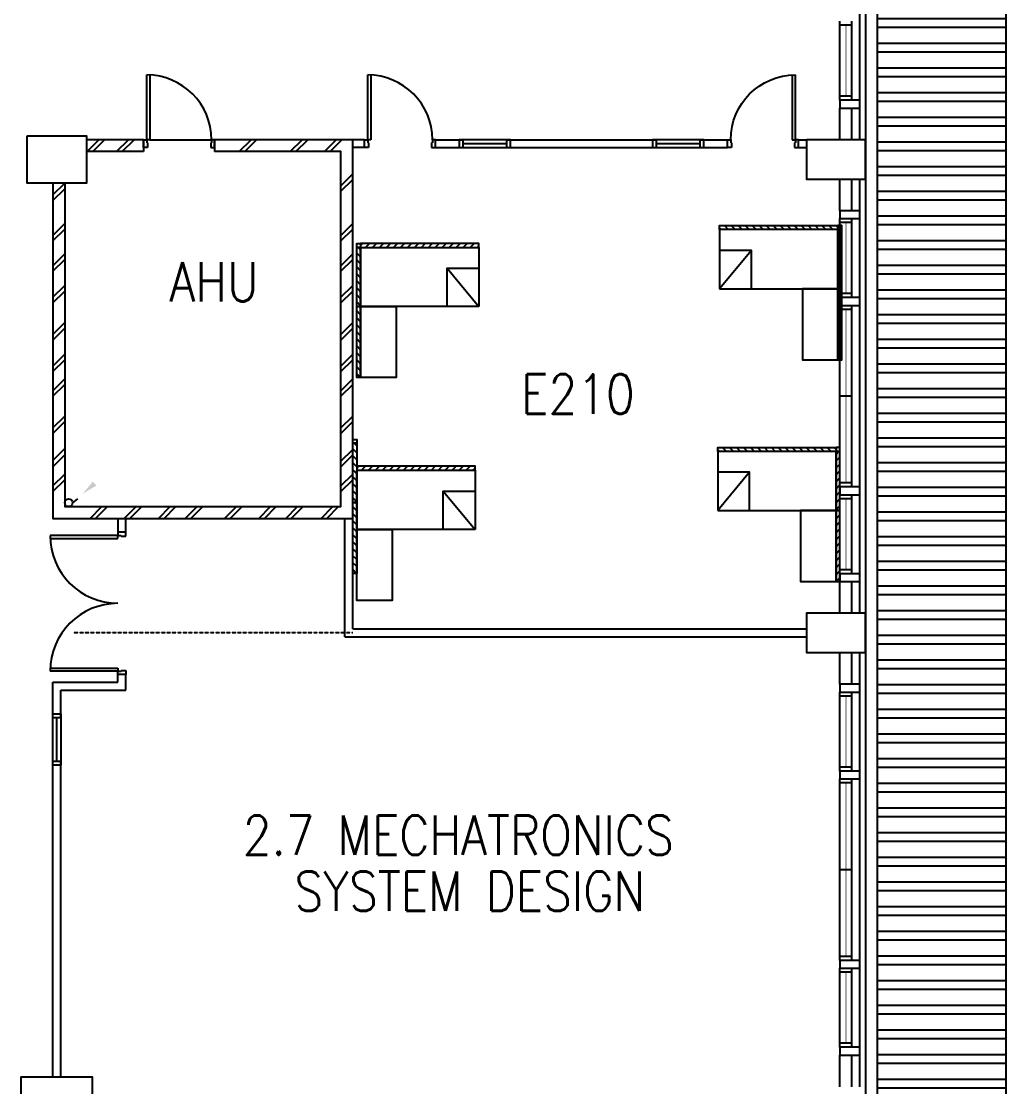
# Model space of a CAD drawing. Extents: x 1845062 to 1967303, y -845223 to -764674.
# Drawn here: x 1859965 to 1872440, y -802174 to -788674 of the extents above; entities that cross this region are included whole.
import ezdxf
from ezdxf.enums import TextEntityAlignment as Align

# ---------------------------------------------------------------- set-up
doc = ezdxf.new("R2010")
doc.units = 0
doc.header["$LTSCALE"] = 12
doc.header["$MEASUREMENT"] = 0
for name, pattern in [('DASHED2', [0.375, 0.25, -0.125]), ('DIVIDE', [1.25, 0.5, -0.25, 0, -0.25, 0, -0.25]), ('HIDDEN', [0.375, 0.25, -0.125])]:
    doc.linetypes.add(name, pattern=pattern)
doc.layers.get('0').update_dxf_attribs({"linetype": 'CONTINUOUS'})
for name, color, linetype in [('-SPR TEXT', 2, 'CONTINUOUS'), ('COL', 3, 'CONTINUOUS'), ('DEMOLISH-WORKS', 8, 'DASHED2'), ('DIM', 7, 'CONTINUOUS'), ('DR', 7, 'CONTINUOUS'), ('FURN', 1, 'CONTINUOUS'), ('H', 1, 'CONTINUOUS'), ('hatch', 7, 'CONTINUOUS'), ('LINE', 7, 'CONTINUOUS'), ('partition', 7, 'CONTINUOUS'), ('stair', 7, 'CONTINUOUS'), ('T50', 4, 'CONTINUOUS'), ('WALL', 2, 'CONTINUOUS'), ('WIN', 5, 'CONTINUOUS'), ('WP', 50, 'DIVIDE')]:
    doc.layers.add(name, color=color, linetype=linetype)
doc.styles.add('ROMANS', font='romans')

# ---------------------------------------------------------------- blocks, each defined once
blk = doc.blocks.new('FG')
at = {"layer": 'LINE', "linetype": 'Continuous'}
for points in [[(0, 0), (50, 0), (50, 100), (0, 100)], [(600, 0), (650, 0), (650, 100), (600, 100)]]:
    blk.add_lwpolyline(points, close=True, dxfattribs=at)
at = {"layer": 'LINE', "color": 5, "linetype": 'Continuous'}
for points in [[(600, 100), (50, 100)], [(50, 0), (600, 0)]]:
    blk.add_lwpolyline(points, dxfattribs=at)
at = {"layer": 'LINE', "color": 1, "linetype": 'Continuous'}
blk.add_lwpolyline([(50, 50), (600, 50)], dxfattribs=at)
blk = doc.blocks.new('D1800-A')
at = {"layer": 'DR'}
for p, q in [((0, 0), (100, 0)), ((0, -50), (0, 0)), ((100, 0), (100, -40)), ((60, -50), (0, -50)), ((100, -40), (60, -40)), ((60, -40), (60, -50)), ((100, -40), (960, -40)), ((100, -80), (100, -40)), ((959, -80), (100, -80)), ((60, -1750), (0, -1750)), ((0, -1750), (0, -1800)), ((60, -1760), (60, -1750)), ((959, -1720), (100, -1720)), ((100, -1720), (100, -1760)), ((0, -1800), (100, -1800)), ((100, -1760), (60, -1760)), ((100, -1760), (960, -1760)), ((100, -1800), (100, -1760))]:
    blk.add_line(p, q, dxfattribs=at)
for centre, start, end in [((100, -40), 270.0001, 0), ((100, -1760), 0, 90)]:
    blk.add_arc(centre, 860, start, end, dxfattribs=at)
blk = doc.blocks.new('d900-1b1')
at = {"layer": 'DR'}
for p, q in [((40, 100), (40, 920)), ((80, 919), (80, 100)), ((0, 0), (0, 100)), ((0, 100), (40, 100)), ((50, 0), (0, 0)), ((80, 100), (40, 100)), ((40, 100), (40, 60)), ((40, 60), (50, 60)), ((50, 60), (50, 0)), ((860, 60), (850, 60)), ((850, 60), (850, 0)), ((850, 0), (900, 0)), ((860, 100), (860, 60)), ((900, 100), (860, 100)), ((900, 0), (900, 100))]:
    blk.add_line(p, q, dxfattribs=at)
blk.add_arc((40, 100), 820, 0, 90, dxfattribs=at)

msp = doc.modelspace()

# ---------------------------------------------------------------- hatches: boundary and pattern name
at = {"layer": 'DEMOLISH-WORKS', "ltscale": 1.5}
h = msp.add_hatch(dxfattribs=at)
h.set_pattern_fill('STEEL', color=0, scale=2500, angle=315, style=0)
h.set_pattern_definition([(0, (0, 0), (1e-13, 312.5), []), (0, (110.5, 110.5), (1e-13, 312.5), [])])
h.paths.add_polyline_path([(1870814.7, -808249.1), (1872439.7, -808249.1), (1872439.7, -784599.1), (1870814.7, -784599.1)])
at = {"layer": 'FURN', "linetype": 'Continuous'}
h = msp.add_hatch(dxfattribs=at)
h.set_pattern_fill('ANSI31', color=0, scale=500, angle=-360, style=0)
h.set_pattern_definition([(315, (211961.27, -1118403.11), (-44.1941738, -44.1941739), [])])
h.paths.add_polyline_path([(1868812.8, -791312.8), (1868812.8, -791262.8), (1870312.8, -791262.8), (1870312.8, -791312.8)])
h = msp.add_hatch(dxfattribs=at)
h.set_pattern_fill('ANSI31', color=0, scale=500, angle=-360, style=0)
h.set_pattern_definition([(45, (211603.85, -464233.72), (-44.1941739, 44.1941738), [])])
h.paths.add_polyline_path([(1870312.8, -791312.8), (1870362.8, -791312.8), (1870362.8, -792062.8), (1870312.8, -792062.8)])
h = msp.add_hatch(dxfattribs=at)
h.set_pattern_fill('ANSI31', color=0, scale=500, angle=-360, style=0)
h.set_pattern_definition([(225, (3522616.22, -1118629.09), (44.1941739, -44.1941738), [])])
h.paths.add_polyline_path([(1865764.7, -791538.7), (1865764.7, -791488.7), (1864264.7, -791488.7), (1864264.7, -791538.7)])
h = msp.add_hatch(dxfattribs=at)
h.set_pattern_fill('ANSI31', color=0, scale=500, angle=-360, style=0)
h.set_pattern_definition([(135, (3522973.634, -464459.695), (44.1941738, 44.1941739), [])])
h.paths.add_polyline_path([(1864264.7, -791538.7), (1864214.7, -791538.7), (1864214.7, -792288.7), (1864264.7, -792288.7)])
h = msp.add_hatch(dxfattribs=at)
h.set_pattern_fill('ANSI31', color=0, scale=500, angle=-360, style=0)
h.set_pattern_definition([(45, (211455.54, -464497.65), (-44.1941739, 44.1941738), [])])
h.paths.add_polyline_path([(1870362.8, -792962.8), (1870312.8, -792962.8), (1870312.8, -792062.8), (1870362.8, -792062.8)])
h = msp.add_hatch(dxfattribs=at)
h.set_pattern_fill('ANSI31', color=0, scale=500, angle=-360, style=0)
h.set_pattern_definition([(135, (3523121.95, -464723.625), (44.1941738, 44.1941739), [])])
h.paths.add_polyline_path([(1864214.7, -793188.7), (1864264.7, -793188.7), (1864264.7, -792288.7), (1864214.7, -792288.7)])
h = msp.add_hatch(dxfattribs=at)
h.set_pattern_fill('ANSI31', color=0, scale=500, angle=-360, style=0)
h.set_pattern_definition([(135, (3522923.63, -466942.23), (44.1941738, 44.1941739), [])])
h.paths.add_polyline_path([(1864214.7, -794021.3), (1864164.7, -794021.3), (1864164.7, -794771.3), (1864214.7, -794771.3)])
h = msp.add_hatch(dxfattribs=at)
h.set_pattern_fill('ANSI31', color=0, scale=500, angle=-360, style=0)
h.set_pattern_definition([(315, (211938.146, -1121214.46), (-44.1941738, -44.1941739), [])])
h.paths.add_polyline_path([(1868789.7, -794124.1), (1868789.7, -794074.1), (1870289.7, -794074.1), (1870289.7, -794124.1)])
h = msp.add_hatch(dxfattribs=at)
h.set_pattern_fill('ANSI31', color=0, scale=500, angle=-360, style=0)
h.set_pattern_definition([(45, (211580.73, -467045.07), (-44.1941739, 44.1941738), [])])
h.paths.add_polyline_path([(1870289.7, -794124.1), (1870339.7, -794124.1), (1870339.7, -794874.1), (1870289.7, -794874.1)])
h = msp.add_hatch(dxfattribs=at)
h.set_pattern_fill('ANSI31', color=0, scale=500, angle=-360, style=0)
h.set_pattern_definition([(225, (3522566.22, -1121452.77), (44.1941739, -44.1941738), [])])
h.paths.add_polyline_path([(1865714.7, -794362.4), (1865714.7, -794312.4), (1864214.7, -794312.4), (1864214.7, -794362.4)])
h = msp.add_hatch(dxfattribs=at)
h.set_pattern_fill('ANSI31', color=0, scale=500, angle=-360, style=0)
h.set_pattern_definition([(135, (3523071.946, -467206.16), (44.1941738, 44.1941739), [])])
h.paths.add_polyline_path([(1864164.7, -795671.3), (1864214.7, -795671.3), (1864214.7, -794771.3), (1864164.7, -794771.3)])
h = msp.add_hatch(dxfattribs=at)
h.set_pattern_fill('ANSI31', color=0, scale=500, angle=-360, style=0)
h.set_pattern_definition([(45, (211432.42, -467309), (-44.1941739, 44.1941738), [])])
h.paths.add_polyline_path([(1870339.7, -795774.1), (1870289.7, -795774.1), (1870289.7, -794874.1), (1870339.7, -794874.1)])

# ---------------------------------------------------------------- linework, layer by layer
at = {"layer": '-SPR TEXT', "color": 0, "linetype": 'Continuous'}
msp.add_line((1860677.7, -794724.1), (1860614.7, -794774.1), dxfattribs=at)
msp.add_circle((1860564.7, -794774.1), 50, dxfattribs=at)
at = {"color": 0}
for p, q in [((1870589.7, -790174.1), (1870589.7, -784674.1)), ((1870589.7, -796174.1), (1870589.7, -790674.1)), ((1870589.7, -802174.1), (1870589.7, -796674.1))]:
    msp.add_line(p, q, dxfattribs=at)
at = {"color": 0, "linetype": 'Continuous'}
for p, q in [((1861189.7, -797049.1), (1861189.7, -796951)), ((1861289.7, -797149.1), (1861289.7, -796949.1))]:
    msp.add_line(p, q, dxfattribs=at)
at = {"layer": 'COL', "color": 0}
for points in [[(1860039.7, -790124.1), (1860789.7, -790124.1), (1860789.7, -790724.1), (1860039.7, -790724.1)], [(1870664.7, -790174.1), (1869914.7, -790174.1), (1869914.7, -790674.1), (1870664.7, -790674.1)], [(1870664.7, -796174.1), (1869914.7, -796174.1), (1869914.7, -796674.1), (1870664.7, -796674.1)], [(1859964.7, -802799.1), (1859964.7, -802049.1), (1860864.7, -802049.1), (1860864.7, -802799.1)]]:
    msp.add_lwpolyline(points, close=True, dxfattribs=at)
at = {"layer": 'DEMOLISH-WORKS', "color": 0, "ltscale": 1.5}
msp.add_lwpolyline([(1872439.7, -784599.1), (1872439.7, -808249.1)], dxfattribs=at)
at = {"layer": 'DIM', "color": 0, "linetype": 'HIDDEN'}
msp.add_lwpolyline([(1864164.7, -796424.1), (1860627.2, -796424.1)], dxfattribs=at)
at = {"layer": 'FURN', "color": 0, "linetype": 'Continuous'}
for p, q in [((1869216.8, -791577.8), (1868812.8, -792062.8)), ((1865360.7, -791803.7), (1865764.7, -792288.7)), ((1869193.7, -794389.1), (1868789.7, -794874.1)), ((1865310.7, -794627.4), (1865714.7, -795112.4))]:
    msp.add_line(p, q, dxfattribs=at)
for points in [[(1868812.8, -791312.8), (1868812.8, -791262.8), (1870312.8, -791262.8), (1870312.8, -791312.8)], [(1868812.8, -792062.8), (1870312.8, -792062.8), (1870312.8, -791312.8), (1868812.8, -791312.8)], [(1870312.8, -791312.8), (1870362.8, -791312.8), (1870362.8, -791262.8), (1870312.8, -791262.8)], [(1870312.8, -792062.8), (1870362.8, -792062.8), (1870362.8, -791312.8), (1870312.8, -791312.8)], [(1864264.7, -791538.7), (1864214.7, -791538.7), (1864214.7, -791488.7), (1864264.7, -791488.7)], [(1865764.7, -791538.7), (1865764.7, -791488.7), (1864264.7, -791488.7), (1864264.7, -791538.7)], [(1864264.7, -792288.7), (1864214.7, -792288.7), (1864214.7, -791538.7), (1864264.7, -791538.7)], [(1865764.7, -792288.7), (1864264.7, -792288.7), (1864264.7, -791538.7), (1865764.7, -791538.7)], [(1868812.8, -792062.8), (1869216.8, -792062.8), (1869216.8, -791577.8), (1868812.8, -791577.8)], [(1865764.7, -792288.7), (1865360.7, -792288.7), (1865360.7, -791803.7), (1865764.7, -791803.7)], [(1869862.8, -792062.8), (1869862.8, -792962.8), (1870312.8, -792962.8), (1870312.8, -792062.8)], [(1870312.8, -792962.8), (1870362.8, -792962.8), (1870362.8, -792062.8), (1870312.8, -792062.8)], [(1864264.7, -793188.7), (1864214.7, -793188.7), (1864214.7, -792288.7), (1864264.7, -792288.7)], [(1864714.7, -792288.7), (1864714.7, -793188.7), (1864264.7, -793188.7), (1864264.7, -792288.7)], [(1864214.7, -794021.3), (1864164.7, -794021.3), (1864164.7, -793971.3), (1864214.7, -793971.3)], [(1864214.7, -794771.3), (1864164.7, -794771.3), (1864164.7, -794021.3), (1864214.7, -794021.3)], [(1868789.7, -794124.1), (1868789.7, -794074.1), (1870289.7, -794074.1), (1870289.7, -794124.1)], [(1868789.7, -794874.1), (1870289.7, -794874.1), (1870289.7, -794124.1), (1868789.7, -794124.1)], [(1870289.7, -794124.1), (1870339.7, -794124.1), (1870339.7, -794074.1), (1870289.7, -794074.1)], [(1870289.7, -794874.1), (1870339.7, -794874.1), (1870339.7, -794124.1), (1870289.7, -794124.1)], [(1865714.7, -794362.4), (1865714.7, -794312.4), (1864214.7, -794312.4), (1864214.7, -794362.4)], [(1865714.7, -795112.4), (1864214.7, -795112.4), (1864214.7, -794362.4), (1865714.7, -794362.4)], [(1868789.7, -794874.1), (1869193.7, -794874.1), (1869193.7, -794389.1), (1868789.7, -794389.1)], [(1865714.7, -795112.4), (1865310.7, -795112.4), (1865310.7, -794627.4), (1865714.7, -794627.4)], [(1864214.7, -795671.3), (1864164.7, -795671.3), (1864164.7, -794771.3), (1864214.7, -794771.3)], [(1869839.7, -794874.1), (1869839.7, -795774.1), (1870289.7, -795774.1), (1870289.7, -794874.1)], [(1870289.7, -795774.1), (1870339.7, -795774.1), (1870339.7, -794874.1), (1870289.7, -794874.1)], [(1864664.7, -795112.4), (1864664.7, -796012.4), (1864214.7, -796012.4), (1864214.7, -795112.4)]]:
    msp.add_lwpolyline(points, close=True, dxfattribs=at)
at = {"layer": 'H', "color": 0}
for p, q in [((1864014.7, -790756.9), (1864164.7, -790606.9)), ((1864014.7, -790827.6), (1864164.7, -790677.6)), ((1860364.7, -790874.7), (1860514.7, -790724.7)), ((1860364.7, -790945.4), (1860514.7, -790795.4)), ((1860364.7, -791387), (1860514.7, -791237)), ((1860364.7, -791457.8), (1860514.7, -791307.8)), ((1864014.7, -791387), (1864164.7, -791237)), ((1864014.7, -791457.8), (1864164.7, -791307.8)), ((1860364.7, -791771.3), (1860514.7, -791621.3)), ((1864014.7, -791771.3), (1864164.7, -791621.3)), ((1860364.7, -791842), (1860514.7, -791692)), ((1864014.7, -791842), (1864164.7, -791692)), ((1860364.7, -792171.3), (1860514.7, -792021.3)), ((1864014.7, -792171.3), (1864164.7, -792021.3)), ((1860364.7, -792242), (1860514.7, -792092)), ((1864014.7, -792242), (1864164.7, -792092)), ((1860364.7, -792642), (1860514.7, -792492)), ((1860364.7, -792712.7), (1860514.7, -792562.7)), ((1864014.7, -792642), (1864164.7, -792492)), ((1864014.7, -792712.7), (1864164.7, -792562.7)), ((1860364.7, -793042), (1860514.7, -792892)), ((1860364.7, -793112.7), (1860514.7, -792962.7)), ((1864014.7, -793042), (1864164.7, -792892)), ((1864014.7, -793112.7), (1864164.7, -792962.7)), ((1860364.7, -793355.4), (1860514.7, -793205.4)), ((1864014.7, -793355.4), (1864164.7, -793205.4)), ((1860364.7, -793426.1), (1860514.7, -793276.1)), ((1864014.7, -793426.1), (1864164.7, -793276.1)), ((1860364.7, -793826.1), (1860514.7, -793676.1)), ((1860364.7, -793896.8), (1860514.7, -793746.8)), ((1864014.7, -793826.1), (1864164.7, -793676.1)), ((1864014.7, -793896.8), (1864164.7, -793746.8)), ((1860364.7, -794237.9), (1860514.7, -794087.9)), ((1860364.7, -794319.6), (1860514.7, -794169.6)), ((1864014.7, -794248.8), (1864164.7, -794098.8)), ((1864014.7, -794319.6), (1864164.7, -794169.6)), ((1860364.7, -794562.3), (1860514.7, -794412.3)), ((1864014.7, -794562.3), (1864164.7, -794412.3)), ((1860364.7, -794633), (1860514.7, -794483)), ((1864014.7, -794633), (1864164.7, -794483))]:
    msp.add_line(p, q, dxfattribs=at)
at = {"layer": 'hatch', "color": 0}
for p, q in [((1870814.7, -808249.1), (1870814.7, -784599.1)), ((1860799.2, -790324.1), (1860949.2, -790174.1)), ((1860870.8, -790324.1), (1861020.8, -790174.1)), ((1861171.4, -790324.1), (1861321.4, -790174.1)), ((1861243, -790324.1), (1861393, -790174.1)), ((1862725.7, -790324.1), (1862875.7, -790174.1)), ((1862797.3, -790324.1), (1862947.3, -790174.1)), ((1863372.2, -790324.1), (1863522.2, -790174.1)), ((1863443.8, -790324.1), (1863593.8, -790174.1)), ((1863806.2, -790324.1), (1863956.2, -790174.1)), ((1863877.8, -790324.1), (1864027.8, -790174.1)), ((1860835.3, -794974.1), (1860985.3, -794824.1)), ((1860907, -794974.1), (1861057, -794824.1)), ((1861269.4, -794974.1), (1861419.4, -794824.1)), ((1861341, -794974.1), (1861491, -794824.1)), ((1861702.3, -794974.1), (1861852.3, -794824.1)), ((1861773.9, -794974.1), (1861923.9, -794824.1)), ((1862043, -794974.1), (1862193, -794824.1)), ((1862114.7, -794974.1), (1862264.7, -794824.1)), ((1862541.3, -794974.1), (1862691.3, -794824.1)), ((1862612.9, -794974.1), (1862762.9, -794824.1)), ((1862974.2, -794974.1), (1863124.2, -794824.1)), ((1863045.8, -794974.1), (1863195.8, -794824.1)), ((1863315, -794974.1), (1863465, -794824.1)), ((1863386.6, -794974.1), (1863536.6, -794824.1)), ((1863763.9, -794974.1), (1863913.9, -794824.1)), ((1863835.6, -794974.1), (1863985.6, -794824.1))]:
    msp.add_line(p, q, dxfattribs=at)
at = {"layer": 'LINE', "color": 0, "linetype": 'Continuous'}
msp.add_line((1870664.7, -784674.1), (1870664.7, -808174.1), dxfattribs=at)
msp.add_lwpolyline([(1861594.7, -790174.1), (1862374.7, -790174.1)], dxfattribs=at)
at = {"layer": 'partition', "color": 0}
for p, q in [((1864314.7, -790174.1), (1864164.7, -790174.1)), ((1864314.7, -790274.1), (1864164.7, -790274.1)), ((1865214.7, -790174.1), (1865564.7, -790174.1)), ((1865214.7, -790274.1), (1865564.7, -790274.1)), ((1866114.7, -790174.1), (1868014.7, -790174.1)), ((1866114.7, -790274.1), (1868014.7, -790274.1)), ((1868564.7, -790174.1), (1868914.7, -790174.1)), ((1868564.7, -790274.1), (1868914.7, -790274.1)), ((1869814.7, -790174.1), (1869914.7, -790174.1)), ((1869814.7, -790274.1), (1869914.7, -790274.1)), ((1864064.7, -796474.1), (1864064.7, -794977)), ((1864164.7, -796374.1), (1864164.7, -794977)), ((1864064.7, -796474.1), (1869914.7, -796474.1)), ((1864164.7, -796374.1), (1869914.7, -796374.1))]:
    msp.add_line(p, q, dxfattribs=at)
at = {"layer": 'partition', "color": 0, "linetype": 'Continuous'}
for p, q in [((1860364.7, -797049.1), (1861189.7, -797049.1)), ((1860464.7, -797149.1), (1861289.7, -797149.1))]:
    msp.add_line(p, q, dxfattribs=at)
at = {"layer": 'stair', "color": 0}
for p, q in [((1861189.7, -794974.1), (1861189.7, -795149.1)), ((1861289.7, -795149.1), (1861289.7, -794974.1)), ((1860364.7, -797499.1), (1860364.7, -797049.1)), ((1860464.7, -797499.1), (1860464.7, -797149.1)), ((1860364.7, -802049.1), (1860364.7, -798049.1)), ((1860464.7, -802049.1), (1860464.7, -798049.1))]:
    msp.add_line(p, q, dxfattribs=at)
at = {"layer": 'WALL', "color": 0}
for p, q in [((1870339.7, -790174.1), (1870339.7, -789774.1)), ((1870489.7, -790174.1), (1870489.7, -789774.1)), ((1870339.7, -791074.1), (1870339.7, -790674.1)), ((1870489.7, -791074.1), (1870489.7, -790674.1)), ((1870339.7, -796174.1), (1870339.7, -795774.1)), ((1870489.7, -796174.1), (1870489.7, -795774.1)), ((1870339.7, -797074.1), (1870339.7, -796674.1)), ((1870489.7, -797074.1), (1870489.7, -796674.1)), ((1870339.7, -802174.1), (1870339.7, -801774.1)), ((1870489.7, -802174.1), (1870489.7, -801774.1))]:
    msp.add_line(p, q, dxfattribs=at)
at = {"layer": 'WALL', "color": 0, "linetype": 'Continuous'}
for p, q in [((1861514.7, -790174.1), (1861514.7, -790324.1)), ((1862414.7, -790174.1), (1862414.7, -790324.1))]:
    msp.add_line(p, q, dxfattribs=at)
at = {"layer": 'WALL', "color": 0}
for points in [[(1870589.7, -789674.1), (1870339.7, -789674.1), (1870339.7, -789774.1), (1870589.7, -789774.1)], [(1870589.7, -791074.1), (1870339.7, -791074.1), (1870339.7, -791174.1), (1870589.7, -791174.1)], [(1870589.7, -792174.1), (1870339.7, -792174.1), (1870339.7, -792274.1), (1870589.7, -792274.1)], [(1870589.7, -794574.1), (1870339.7, -794574.1), (1870339.7, -794674.1), (1870589.7, -794674.1)], [(1870589.7, -795674.1), (1870339.7, -795674.1), (1870339.7, -795774.1), (1870589.7, -795774.1)], [(1870589.7, -797074.1), (1870339.7, -797074.1), (1870339.7, -797174.1), (1870589.7, -797174.1)], [(1870589.7, -798174.1), (1870339.7, -798174.1), (1870339.7, -798274.1), (1870589.7, -798274.1)], [(1870589.7, -800574.1), (1870339.7, -800574.1), (1870339.7, -800674.1), (1870589.7, -800674.1)], [(1870589.7, -801674.1), (1870339.7, -801674.1), (1870339.7, -801774.1), (1870589.7, -801774.1)]]:
    msp.add_lwpolyline(points, close=True, dxfattribs=at)
at = {"layer": 'WALL', "color": 0, "linetype": 'Continuous'}
for points in [[(1860364.7, -790724.1), (1860364.7, -794974.1), (1864164.7, -794974.1), (1864164.7, -790174.1), (1862414.7, -790174.1)], [(1861514.7, -790174.1), (1860789.7, -790174.1)], [(1860514.7, -790724.1), (1860514.7, -794824.1), (1864014.7, -794824.1), (1864014.7, -790324.1), (1862414.7, -790324.1)], [(1861514.7, -790324.1), (1860789.7, -790324.1)]]:
    msp.add_lwpolyline(points, dxfattribs=at)
at = {"layer": 'WIN', "color": 0}
for p, q in [((1870339.7, -789674.1), (1870339.7, -788674.1)), ((1870489.7, -788724.1), (1870339.7, -788724.1)), ((1870489.7, -789674.1), (1870489.7, -788674.1)), ((1870489.7, -789624.1), (1870339.7, -789624.1)), ((1870339.7, -792174.1), (1870339.7, -791174.1)), ((1870489.7, -791224.1), (1870339.7, -791224.1)), ((1870489.7, -792174.1), (1870489.7, -791174.1)), ((1870489.7, -792124.1), (1870339.7, -792124.1)), ((1870339.7, -794574.1), (1870339.7, -792274.1)), ((1870489.7, -794574.1), (1870489.7, -792274.1)), ((1870489.7, -792324.1), (1870339.7, -792324.1)), ((1870489.7, -793424.1), (1870339.7, -793424.1)), ((1870489.7, -794524.1), (1870339.7, -794524.1)), ((1870339.7, -795674.1), (1870339.7, -794674.1)), ((1870489.7, -794724.1), (1870339.7, -794724.1)), ((1870489.7, -795674.1), (1870489.7, -794674.1)), ((1870489.7, -795624.1), (1870339.7, -795624.1)), ((1870339.7, -798174.1), (1870339.7, -797174.1)), ((1870489.7, -798174.1), (1870489.7, -797174.1)), ((1870489.7, -797224.1), (1870339.7, -797224.1)), ((1870489.7, -798124.1), (1870339.7, -798124.1)), ((1870339.7, -800574.1), (1870339.7, -798274.1)), ((1870489.7, -798324.1), (1870339.7, -798324.1)), ((1870489.7, -800574.1), (1870489.7, -798274.1)), ((1870489.7, -799424.1), (1870339.7, -799424.1)), ((1870489.7, -800524.1), (1870339.7, -800524.1)), ((1870339.7, -801674.1), (1870339.7, -800674.1)), ((1870489.7, -801674.1), (1870489.7, -800674.1)), ((1870489.7, -800724.1), (1870339.7, -800724.1)), ((1870489.7, -801624.1), (1870339.7, -801624.1))]:
    msp.add_line(p, q, dxfattribs=at)
at = {"layer": 'WIN', "color": 0, "const_width": 10, "flags": 128}
for points in [[(1870414.7, -788724.1), (1870414.7, -789624.1)], [(1870414.7, -792124.1), (1870414.7, -791224.1)], [(1870414.7, -794524.1), (1870414.7, -792324.1)], [(1870414.7, -794724.1), (1870414.7, -795624.1)], [(1870414.7, -798124.1), (1870414.7, -797224.1)], [(1870414.7, -800524.1), (1870414.7, -798324.1)], [(1870414.7, -800724.1), (1870414.7, -801624.1)]]:
    msp.add_lwpolyline(points, dxfattribs=at)
at = {"layer": 'WP', "color": 0, "linetype": 'Continuous'}
msp.add_solid([(1860915.1, -794557.7), (1860872.2, -794506.8), (1860740.7, -794661.1)], dxfattribs=at)
at = {"layer": 'WP', "color": 0}
msp.add_solid([(1860915.1, -794557.7), (1860872.2, -794506.8), (1860740.7, -794661.1)], dxfattribs=at)

# ---------------------------------------------------------------- block references
at = {"layer": 'DR', "color": 0}
for p in [(1861514.7, -790274.1), (1864314.7, -790274.1)]:
    msp.add_blockref('d900-1b1', p, dxfattribs=at)
at = {"layer": 'DR', "color": 0, "xscale": -1}
msp.add_blockref('d900-1b1', (1869814.7, -790274.1), dxfattribs=at)
at = {"layer": 'LINE', "color": 0, "linetype": 'Continuous'}
for p in [(1865514.7, -790274.1), (1867964.7, -790274.1)]:
    msp.add_blockref('FG', p, dxfattribs=at)
at = {"layer": 'LINE', "color": 0, "linetype": 'Continuous', "xscale": -1, "rotation": 270}
msp.add_blockref('FG', (1860364.7, -798099.1), dxfattribs=at)
at = {"layer": 'stair', "color": 0, "rotation": 180}
msp.add_blockref('D1800-A', (1861289.7, -796949.1), dxfattribs=at)

# ---------------------------------------------------------------- texts
at = {"layer": 'T50', "color": 0, "style": 'ROMANS', "width": 0.85}
for s, p in [('AHU', (1861841.9, -792224.1)), ('E210', (1866299.7, -793646.2))]:
    msp.add_text(s, height=500, dxfattribs=at).set_placement(p)
for s, p in [('2.7 MECHATRONICS ', (1865648.1, -798987.5)), ('SYSTEM DESIGN', (1865648.1, -799696.6))]:
    msp.add_text(s, height=500, dxfattribs=at).set_placement(p, align=Align.MIDDLE)

doc.saveas('drawing.dxf')
